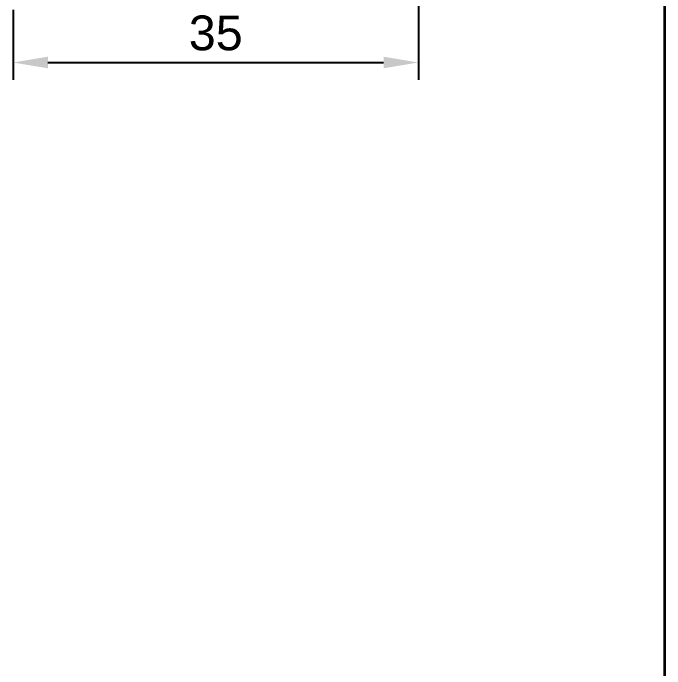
# Model space of a CAD drawing. Header units: millimetres. Extents: x -17 to 415, y -17 to 292.
# Drawn here: x 358.7 to 415, y 61.6 to 118.2 of the extents above; entities that cross this region are included whole.
import ezdxf

# ---------------------------------------------------------------- set-up
doc = ezdxf.new("R2010")
doc.units = ezdxf.units.MM
doc.header["$PDMODE"] = 34
doc.header["$PDSIZE"] = 5
doc.layers.add('Acotacion', color=1, linetype='Continuous', lineweight=13)
doc.layers.add('Cajetin y Formato', color=7, linetype='Continuous', lineweight=35)
doc.styles.add('e2', font='arial.ttf')
doc.dimstyles.new('ACOE1', dxfattribs={"dimtxt": 3, "dimasz": 3, "dimexe": 1.5, "dimexo": 1, "dimgap": 1, "dimtad": 1, "dimtxsty": 'e2', "dimcen": 2.5, "dimadec": 0, "dimazin": 0, "dimtfac": 1, "dimtix": 1, "dimtmove": 0, "dimatfit": 3, "dimfxl": 1, "dimarcsym": 0})

# ---------------------------------------------------------------- blocks, each defined once
blk = doc.blocks.new('*D39')
at = {"layer": 'Acotacion', "color": 0, "lineweight": -2, "transparency": 16777216}
for p, q in [((393.714, 144.271), (393.714, 112.414)), ((358.714, 118.459), (358.714, 112.414)), ((361.714, 113.914), (390.714, 113.914))]:
    blk.add_line(p, q, dxfattribs=at)
at = {"layer": 'Acotacion', "color": 0, "transparency": 16777216}
for points in [[(361.714, 114.414), (361.714, 113.414), (358.714, 113.914)], [(390.714, 114.414), (390.714, 113.414), (393.714, 113.914)]]:
    blk.add_solid(points, dxfattribs=at)
at = {"layer": 'Defpoints', "color": 0, "transparency": 16777216}
for p in [(393.714, 145.271), (358.714, 119.459), (393.714, 113.914)]:
    blk.add_point(p, dxfattribs=at)
at = {"layer": 'Acotacion', "color": 0, "transparency": 16777216, "insert": (376.214, 116.447), "char_height": 3, "attachment_point": 5, "style": 'e2'}
blk.add_mtext('35', dxfattribs=at)

msp = doc.modelspace()

# ---------------------------------------------------------------- linework, layer by layer
at = {"layer": 'Cajetin y Formato'}
msp.add_line((415, 5), (415, 292), dxfattribs=at)

# ---------------------------------------------------------------- dimensions: what is measured, and where the dimension line sits
at = {"layer": 'Acotacion'}
dim = msp.add_linear_dim(base=(393.714, 113.914), p1=(358.714, 119.459), p2=(393.714, 145.271), dimstyle='ACOE1', dxfattribs=at)
dim.commit()
dim.dimension.update_dxf_attribs({"geometry": '*D39', "text_midpoint": (376.214, 116.447)})

doc.saveas('drawing.dxf')
